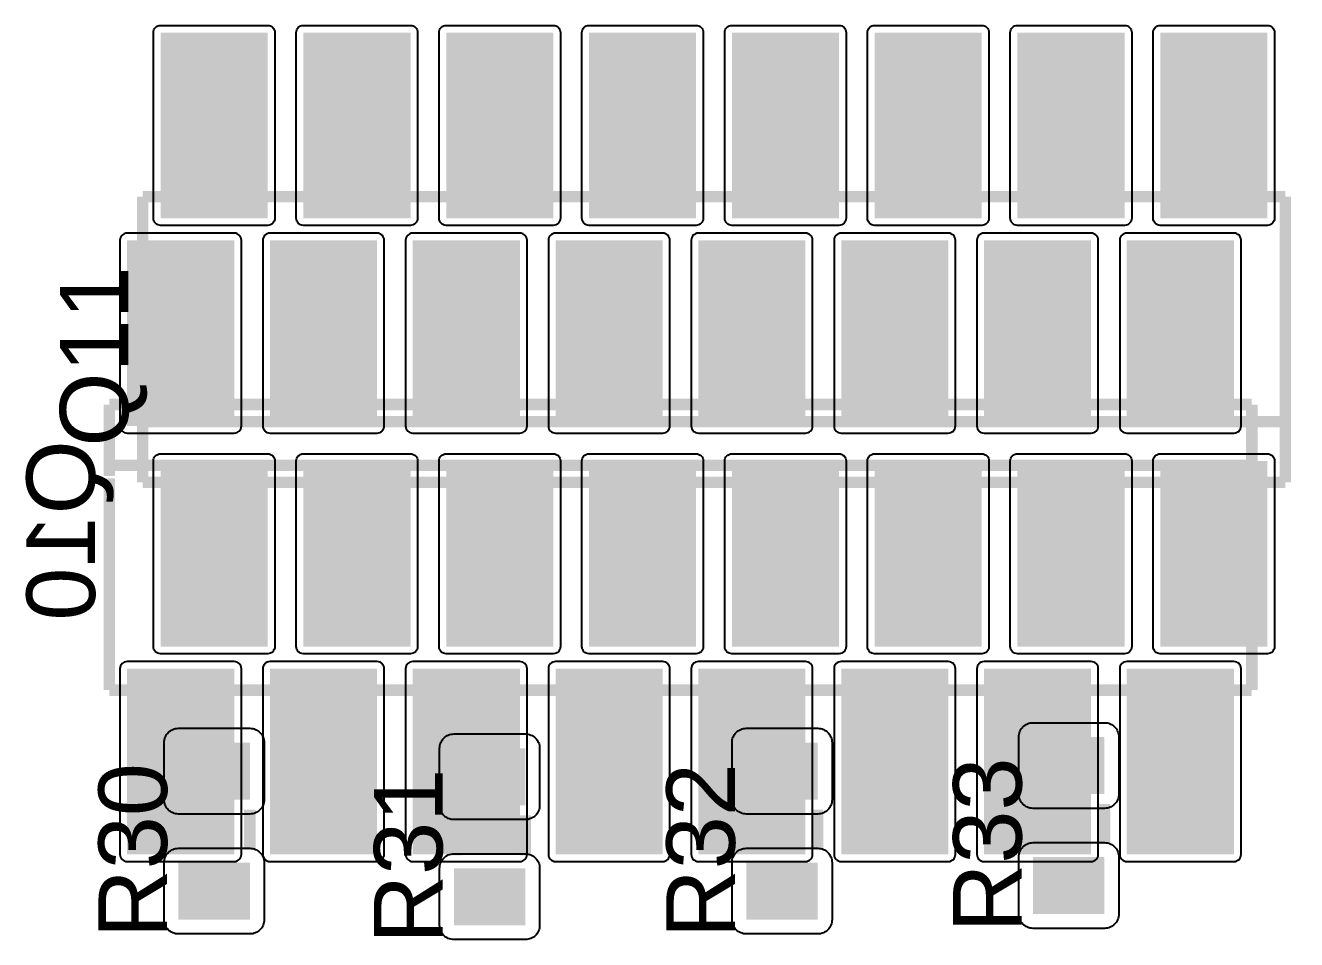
# Model space of a CAD drawing. Header units: inches. Extents: x -2.62 to 2.61, y -2.28 to 2.28.
# Drawn here: x -1.933 to -1.043, y 0.116 to 0.756 of the extents above; entities that cross this region are included whole.
import ezdxf

# ---------------------------------------------------------------- set-up
doc = ezdxf.new("R2010")
doc.units = ezdxf.units.IN
doc.layers.get('0').update_dxf_attribs({"linetype": 'CONTINUOUS'})

# ---------------------------------------------------------------- blocks, each defined once
blk = doc.blocks.new('RPAD')
blk.add_trace([(-0.5, -0.5), (-0.5, 0.5), (0.5, -0.5), (0.5, 0.5)])

msp = doc.modelspace()

# ---------------------------------------------------------------- linework, layer by layer
for points in [[(-1.83876, 0.755827), (-1.76376, 0.755827), (-1.762737, 0.755727), (-1.761792, 0.755441), (-1.760942, 0.754986), (-1.760205, 0.754381), (-1.7596, 0.753644), (-1.759146, 0.752794), (-1.758859, 0.751849), (-1.75876, 0.750827), (-1.75876, 0.620827), (-1.758859, 0.619804), (-1.759146, 0.618859), (-1.7596, 0.618009), (-1.760205, 0.617272), (-1.760942, 0.616667), (-1.761792, 0.616213), (-1.762737, 0.615926), (-1.76376, 0.615827), (-1.83876, 0.615827), (-1.839782, 0.615926), (-1.840728, 0.616213), (-1.841578, 0.616667), (-1.842315, 0.617272), (-1.842919, 0.618009), (-1.843374, 0.618859), (-1.84366, 0.619804), (-1.84376, 0.620827), (-1.84376, 0.750827), (-1.84366, 0.751849), (-1.843374, 0.752794), (-1.842919, 0.753644), (-1.842315, 0.754381), (-1.841578, 0.754986), (-1.840728, 0.755441), (-1.839782, 0.755727), (-1.83876, 0.755827)], [(-1.73876, 0.755827), (-1.66376, 0.755827), (-1.662737, 0.755727), (-1.661792, 0.755441), (-1.660942, 0.754986), (-1.660205, 0.754381), (-1.6596, 0.753644), (-1.659146, 0.752794), (-1.658859, 0.751849), (-1.65876, 0.750827), (-1.65876, 0.620827), (-1.658859, 0.619804), (-1.659146, 0.618859), (-1.6596, 0.618009), (-1.660205, 0.617272), (-1.660942, 0.616667), (-1.661792, 0.616213), (-1.662737, 0.615926), (-1.66376, 0.615827), (-1.73876, 0.615827), (-1.739782, 0.615926), (-1.740728, 0.616213), (-1.741578, 0.616667), (-1.742315, 0.617272), (-1.742919, 0.618009), (-1.743374, 0.618859), (-1.74366, 0.619804), (-1.74376, 0.620827), (-1.74376, 0.750827), (-1.74366, 0.751849), (-1.743374, 0.752794), (-1.742919, 0.753644), (-1.742315, 0.754381), (-1.741578, 0.754986), (-1.740728, 0.755441), (-1.739782, 0.755727), (-1.73876, 0.755827)], [(-1.63876, 0.755827), (-1.56376, 0.755827), (-1.562737, 0.755727), (-1.561792, 0.755441), (-1.560942, 0.754986), (-1.560205, 0.754381), (-1.5596, 0.753644), (-1.559146, 0.752794), (-1.558859, 0.751849), (-1.55876, 0.750827), (-1.55876, 0.620827), (-1.558859, 0.619804), (-1.559146, 0.618859), (-1.5596, 0.618009), (-1.560205, 0.617272), (-1.560942, 0.616667), (-1.561792, 0.616213), (-1.562737, 0.615926), (-1.56376, 0.615827), (-1.63876, 0.615827), (-1.639782, 0.615926), (-1.640728, 0.616213), (-1.641578, 0.616667), (-1.642315, 0.617272), (-1.642919, 0.618009), (-1.643374, 0.618859), (-1.64366, 0.619804), (-1.64376, 0.620827), (-1.64376, 0.750827), (-1.64366, 0.751849), (-1.643374, 0.752794), (-1.642919, 0.753644), (-1.642315, 0.754381), (-1.641578, 0.754986), (-1.640728, 0.755441), (-1.639782, 0.755727), (-1.63876, 0.755827)], [(-1.53876, 0.755827), (-1.46376, 0.755827), (-1.462737, 0.755727), (-1.461792, 0.755441), (-1.460942, 0.754986), (-1.460205, 0.754381), (-1.4596, 0.753644), (-1.459146, 0.752794), (-1.458859, 0.751849), (-1.45876, 0.750827), (-1.45876, 0.620827), (-1.458859, 0.619804), (-1.459146, 0.618859), (-1.4596, 0.618009), (-1.460205, 0.617272), (-1.460942, 0.616667), (-1.461792, 0.616213), (-1.462737, 0.615926), (-1.46376, 0.615827), (-1.53876, 0.615827), (-1.539782, 0.615926), (-1.540728, 0.616213), (-1.541578, 0.616667), (-1.542315, 0.617272), (-1.542919, 0.618009), (-1.543374, 0.618859), (-1.54366, 0.619804), (-1.54376, 0.620827), (-1.54376, 0.750827), (-1.54366, 0.751849), (-1.543374, 0.752794), (-1.542919, 0.753644), (-1.542315, 0.754381), (-1.541578, 0.754986), (-1.540728, 0.755441), (-1.539782, 0.755727), (-1.53876, 0.755827)], [(-1.43876, 0.755827), (-1.36376, 0.755827), (-1.362737, 0.755727), (-1.361792, 0.755441), (-1.360942, 0.754986), (-1.360205, 0.754381), (-1.3596, 0.753644), (-1.359146, 0.752794), (-1.358859, 0.751849), (-1.35876, 0.750827), (-1.35876, 0.620827), (-1.358859, 0.619804), (-1.359146, 0.618859), (-1.3596, 0.618009), (-1.360205, 0.617272), (-1.360942, 0.616667), (-1.361792, 0.616213), (-1.362737, 0.615926), (-1.36376, 0.615827), (-1.43876, 0.615827), (-1.439782, 0.615926), (-1.440728, 0.616213), (-1.441578, 0.616667), (-1.442315, 0.617272), (-1.442919, 0.618009), (-1.443374, 0.618859), (-1.44366, 0.619804), (-1.44376, 0.620827), (-1.44376, 0.750827), (-1.44366, 0.751849), (-1.443374, 0.752794), (-1.442919, 0.753644), (-1.442315, 0.754381), (-1.441578, 0.754986), (-1.440728, 0.755441), (-1.439782, 0.755727), (-1.43876, 0.755827)], [(-1.33876, 0.755827), (-1.26376, 0.755827), (-1.262737, 0.755727), (-1.261792, 0.755441), (-1.260942, 0.754986), (-1.260205, 0.754381), (-1.2596, 0.753644), (-1.259146, 0.752794), (-1.258859, 0.751849), (-1.25876, 0.750827), (-1.25876, 0.620827), (-1.258859, 0.619804), (-1.259146, 0.618859), (-1.2596, 0.618009), (-1.260205, 0.617272), (-1.260942, 0.616667), (-1.261792, 0.616213), (-1.262737, 0.615926), (-1.26376, 0.615827), (-1.33876, 0.615827), (-1.339782, 0.615926), (-1.340728, 0.616213), (-1.341578, 0.616667), (-1.342315, 0.617272), (-1.342919, 0.618009), (-1.343374, 0.618859), (-1.34366, 0.619804), (-1.34376, 0.620827), (-1.34376, 0.750827), (-1.34366, 0.751849), (-1.343374, 0.752794), (-1.342919, 0.753644), (-1.342315, 0.754381), (-1.341578, 0.754986), (-1.340728, 0.755441), (-1.339782, 0.755727), (-1.33876, 0.755827)], [(-1.23876, 0.755827), (-1.16376, 0.755827), (-1.162737, 0.755727), (-1.161792, 0.755441), (-1.160942, 0.754986), (-1.160205, 0.754381), (-1.1596, 0.753644), (-1.159146, 0.752794), (-1.158859, 0.751849), (-1.15876, 0.750827), (-1.15876, 0.620827), (-1.158859, 0.619804), (-1.159146, 0.618859), (-1.1596, 0.618009), (-1.160205, 0.617272), (-1.160942, 0.616667), (-1.161792, 0.616213), (-1.162737, 0.615926), (-1.16376, 0.615827), (-1.23876, 0.615827), (-1.239782, 0.615926), (-1.240728, 0.616213), (-1.241578, 0.616667), (-1.242315, 0.617272), (-1.242919, 0.618009), (-1.243374, 0.618859), (-1.24366, 0.619804), (-1.24376, 0.620827), (-1.24376, 0.750827), (-1.24366, 0.751849), (-1.243374, 0.752794), (-1.242919, 0.753644), (-1.242315, 0.754381), (-1.241578, 0.754986), (-1.240728, 0.755441), (-1.239782, 0.755727), (-1.23876, 0.755827)], [(-1.13876, 0.755827), (-1.06376, 0.755827), (-1.062737, 0.755727), (-1.061792, 0.755441), (-1.060942, 0.754986), (-1.060205, 0.754381), (-1.0596, 0.753644), (-1.059146, 0.752794), (-1.058859, 0.751849), (-1.05876, 0.750827), (-1.05876, 0.620827), (-1.058859, 0.619804), (-1.059146, 0.618859), (-1.0596, 0.618009), (-1.060205, 0.617272), (-1.060942, 0.616667), (-1.061792, 0.616213), (-1.062737, 0.615926), (-1.06376, 0.615827), (-1.13876, 0.615827), (-1.139782, 0.615926), (-1.140728, 0.616213), (-1.141578, 0.616667), (-1.142315, 0.617272), (-1.142919, 0.618009), (-1.143374, 0.618859), (-1.14366, 0.619804), (-1.14376, 0.620827), (-1.14376, 0.750827), (-1.14366, 0.751849), (-1.143374, 0.752794), (-1.142919, 0.753644), (-1.142315, 0.754381), (-1.141578, 0.754986), (-1.140728, 0.755441), (-1.139782, 0.755727), (-1.13876, 0.755827)], [(-1.862185, 0.470354), (-1.787185, 0.470354), (-1.786163, 0.470454), (-1.785217, 0.47074), (-1.784367, 0.471195), (-1.78363, 0.4718), (-1.783026, 0.472537), (-1.782571, 0.473387), (-1.782285, 0.474332), (-1.782185, 0.475354), (-1.782185, 0.605354), (-1.782285, 0.606377), (-1.782571, 0.607322), (-1.783026, 0.608172), (-1.78363, 0.608909), (-1.784367, 0.609514), (-1.785217, 0.609969), (-1.786163, 0.610255), (-1.787185, 0.610354), (-1.862185, 0.610354), (-1.863207, 0.610255), (-1.864153, 0.609969), (-1.865003, 0.609514), (-1.86574, 0.608909), (-1.866344, 0.608172), (-1.866799, 0.607322), (-1.867085, 0.606377), (-1.867185, 0.605354), (-1.867185, 0.475354), (-1.867085, 0.474332), (-1.866799, 0.473387), (-1.866344, 0.472537), (-1.86574, 0.4718), (-1.865003, 0.471195), (-1.864153, 0.47074), (-1.863207, 0.470454), (-1.862185, 0.470354)], [(-1.762185, 0.470354), (-1.687185, 0.470354), (-1.686163, 0.470454), (-1.685217, 0.47074), (-1.684367, 0.471195), (-1.68363, 0.4718), (-1.683026, 0.472537), (-1.682571, 0.473387), (-1.682285, 0.474332), (-1.682185, 0.475354), (-1.682185, 0.605354), (-1.682285, 0.606377), (-1.682571, 0.607322), (-1.683026, 0.608172), (-1.68363, 0.608909), (-1.684367, 0.609514), (-1.685217, 0.609969), (-1.686163, 0.610255), (-1.687185, 0.610354), (-1.762185, 0.610354), (-1.763207, 0.610255), (-1.764153, 0.609969), (-1.765003, 0.609514), (-1.76574, 0.608909), (-1.766344, 0.608172), (-1.766799, 0.607322), (-1.767085, 0.606377), (-1.767185, 0.605354), (-1.767185, 0.475354), (-1.767085, 0.474332), (-1.766799, 0.473387), (-1.766344, 0.472537), (-1.76574, 0.4718), (-1.765003, 0.471195), (-1.764153, 0.47074), (-1.763207, 0.470454), (-1.762185, 0.470354)], [(-1.662185, 0.470354), (-1.587185, 0.470354), (-1.586163, 0.470454), (-1.585217, 0.47074), (-1.584367, 0.471195), (-1.58363, 0.4718), (-1.583026, 0.472537), (-1.582571, 0.473387), (-1.582285, 0.474332), (-1.582185, 0.475354), (-1.582185, 0.605354), (-1.582285, 0.606377), (-1.582571, 0.607322), (-1.583026, 0.608172), (-1.58363, 0.608909), (-1.584367, 0.609514), (-1.585217, 0.609969), (-1.586163, 0.610255), (-1.587185, 0.610354), (-1.662185, 0.610354), (-1.663207, 0.610255), (-1.664153, 0.609969), (-1.665003, 0.609514), (-1.66574, 0.608909), (-1.666344, 0.608172), (-1.666799, 0.607322), (-1.667085, 0.606377), (-1.667185, 0.605354), (-1.667185, 0.475354), (-1.667085, 0.474332), (-1.666799, 0.473387), (-1.666344, 0.472537), (-1.66574, 0.4718), (-1.665003, 0.471195), (-1.664153, 0.47074), (-1.663207, 0.470454), (-1.662185, 0.470354)], [(-1.562185, 0.470354), (-1.487185, 0.470354), (-1.486163, 0.470454), (-1.485217, 0.47074), (-1.484367, 0.471195), (-1.48363, 0.4718), (-1.483026, 0.472537), (-1.482571, 0.473387), (-1.482285, 0.474332), (-1.482185, 0.475354), (-1.482185, 0.605354), (-1.482285, 0.606377), (-1.482571, 0.607322), (-1.483026, 0.608172), (-1.48363, 0.608909), (-1.484367, 0.609514), (-1.485217, 0.609969), (-1.486163, 0.610255), (-1.487185, 0.610354), (-1.562185, 0.610354), (-1.563207, 0.610255), (-1.564153, 0.609969), (-1.565003, 0.609514), (-1.56574, 0.608909), (-1.566344, 0.608172), (-1.566799, 0.607322), (-1.567085, 0.606377), (-1.567185, 0.605354), (-1.567185, 0.475354), (-1.567085, 0.474332), (-1.566799, 0.473387), (-1.566344, 0.472537), (-1.56574, 0.4718), (-1.565003, 0.471195), (-1.564153, 0.47074), (-1.563207, 0.470454), (-1.562185, 0.470354)], [(-1.462185, 0.470354), (-1.387185, 0.470354), (-1.386163, 0.470454), (-1.385217, 0.47074), (-1.384367, 0.471195), (-1.38363, 0.4718), (-1.383026, 0.472537), (-1.382571, 0.473387), (-1.382285, 0.474332), (-1.382185, 0.475354), (-1.382185, 0.605354), (-1.382285, 0.606377), (-1.382571, 0.607322), (-1.383026, 0.608172), (-1.38363, 0.608909), (-1.384367, 0.609514), (-1.385217, 0.609969), (-1.386163, 0.610255), (-1.387185, 0.610354), (-1.462185, 0.610354), (-1.463207, 0.610255), (-1.464153, 0.609969), (-1.465003, 0.609514), (-1.46574, 0.608909), (-1.466344, 0.608172), (-1.466799, 0.607322), (-1.467085, 0.606377), (-1.467185, 0.605354), (-1.467185, 0.475354), (-1.467085, 0.474332), (-1.466799, 0.473387), (-1.466344, 0.472537), (-1.46574, 0.4718), (-1.465003, 0.471195), (-1.464153, 0.47074), (-1.463207, 0.470454), (-1.462185, 0.470354)], [(-1.362185, 0.470354), (-1.287185, 0.470354), (-1.286163, 0.470454), (-1.285217, 0.47074), (-1.284367, 0.471195), (-1.28363, 0.4718), (-1.283026, 0.472537), (-1.282571, 0.473387), (-1.282285, 0.474332), (-1.282185, 0.475354), (-1.282185, 0.605354), (-1.282285, 0.606377), (-1.282571, 0.607322), (-1.283026, 0.608172), (-1.28363, 0.608909), (-1.284367, 0.609514), (-1.285217, 0.609969), (-1.286163, 0.610255), (-1.287185, 0.610354), (-1.362185, 0.610354), (-1.363207, 0.610255), (-1.364153, 0.609969), (-1.365003, 0.609514), (-1.36574, 0.608909), (-1.366344, 0.608172), (-1.366799, 0.607322), (-1.367085, 0.606377), (-1.367185, 0.605354), (-1.367185, 0.475354), (-1.367085, 0.474332), (-1.366799, 0.473387), (-1.366344, 0.472537), (-1.36574, 0.4718), (-1.365003, 0.471195), (-1.364153, 0.47074), (-1.363207, 0.470454), (-1.362185, 0.470354)], [(-1.262185, 0.470354), (-1.187185, 0.470354), (-1.186163, 0.470454), (-1.185217, 0.47074), (-1.184367, 0.471195), (-1.18363, 0.4718), (-1.183026, 0.472537), (-1.182571, 0.473387), (-1.182285, 0.474332), (-1.182185, 0.475354), (-1.182185, 0.605354), (-1.182285, 0.606377), (-1.182571, 0.607322), (-1.183026, 0.608172), (-1.18363, 0.608909), (-1.184367, 0.609514), (-1.185217, 0.609969), (-1.186163, 0.610255), (-1.187185, 0.610354), (-1.262185, 0.610354), (-1.263207, 0.610255), (-1.264153, 0.609969), (-1.265003, 0.609514), (-1.26574, 0.608909), (-1.266344, 0.608172), (-1.266799, 0.607322), (-1.267085, 0.606377), (-1.267185, 0.605354), (-1.267185, 0.475354), (-1.267085, 0.474332), (-1.266799, 0.473387), (-1.266344, 0.472537), (-1.26574, 0.4718), (-1.265003, 0.471195), (-1.264153, 0.47074), (-1.263207, 0.470454), (-1.262185, 0.470354)], [(-1.162185, 0.470354), (-1.087185, 0.470354), (-1.086163, 0.470454), (-1.085217, 0.47074), (-1.084367, 0.471195), (-1.08363, 0.4718), (-1.083026, 0.472537), (-1.082571, 0.473387), (-1.082285, 0.474332), (-1.082185, 0.475354), (-1.082185, 0.605354), (-1.082285, 0.606377), (-1.082571, 0.607322), (-1.083026, 0.608172), (-1.08363, 0.608909), (-1.084367, 0.609514), (-1.085217, 0.609969), (-1.086163, 0.610255), (-1.087185, 0.610354), (-1.162185, 0.610354), (-1.163207, 0.610255), (-1.164153, 0.609969), (-1.165003, 0.609514), (-1.16574, 0.608909), (-1.166344, 0.608172), (-1.166799, 0.607322), (-1.167085, 0.606377), (-1.167185, 0.605354), (-1.167185, 0.475354), (-1.167085, 0.474332), (-1.166799, 0.473387), (-1.166344, 0.472537), (-1.16574, 0.4718), (-1.165003, 0.471195), (-1.164153, 0.47074), (-1.163207, 0.470454), (-1.162185, 0.470354)], [(-1.83876, 0.455827), (-1.76376, 0.455827), (-1.762737, 0.455727), (-1.761792, 0.455441), (-1.760942, 0.454986), (-1.760205, 0.454381), (-1.7596, 0.453644), (-1.759146, 0.452794), (-1.758859, 0.451849), (-1.75876, 0.450827), (-1.75876, 0.320827), (-1.758859, 0.319804), (-1.759146, 0.318859), (-1.7596, 0.318009), (-1.760205, 0.317272), (-1.760942, 0.316667), (-1.761792, 0.316213), (-1.762737, 0.315926), (-1.76376, 0.315827), (-1.83876, 0.315827), (-1.839782, 0.315926), (-1.840728, 0.316213), (-1.841578, 0.316667), (-1.842315, 0.317272), (-1.842919, 0.318009), (-1.843374, 0.318859), (-1.84366, 0.319804), (-1.84376, 0.320827), (-1.84376, 0.450827), (-1.84366, 0.451849), (-1.843374, 0.452794), (-1.842919, 0.453644), (-1.842315, 0.454381), (-1.841578, 0.454986), (-1.840728, 0.455441), (-1.839782, 0.455727), (-1.83876, 0.455827)], [(-1.73876, 0.455827), (-1.66376, 0.455827), (-1.662737, 0.455727), (-1.661792, 0.455441), (-1.660942, 0.454986), (-1.660205, 0.454381), (-1.6596, 0.453644), (-1.659146, 0.452794), (-1.658859, 0.451849), (-1.65876, 0.450827), (-1.65876, 0.320827), (-1.658859, 0.319804), (-1.659146, 0.318859), (-1.6596, 0.318009), (-1.660205, 0.317272), (-1.660942, 0.316667), (-1.661792, 0.316213), (-1.662737, 0.315926), (-1.66376, 0.315827), (-1.73876, 0.315827), (-1.739782, 0.315926), (-1.740728, 0.316213), (-1.741578, 0.316667), (-1.742315, 0.317272), (-1.742919, 0.318009), (-1.743374, 0.318859), (-1.74366, 0.319804), (-1.74376, 0.320827), (-1.74376, 0.450827), (-1.74366, 0.451849), (-1.743374, 0.452794), (-1.742919, 0.453644), (-1.742315, 0.454381), (-1.741578, 0.454986), (-1.740728, 0.455441), (-1.739782, 0.455727), (-1.73876, 0.455827)], [(-1.63876, 0.455827), (-1.56376, 0.455827), (-1.562737, 0.455727), (-1.561792, 0.455441), (-1.560942, 0.454986), (-1.560205, 0.454381), (-1.5596, 0.453644), (-1.559146, 0.452794), (-1.558859, 0.451849), (-1.55876, 0.450827), (-1.55876, 0.320827), (-1.558859, 0.319804), (-1.559146, 0.318859), (-1.5596, 0.318009), (-1.560205, 0.317272), (-1.560942, 0.316667), (-1.561792, 0.316213), (-1.562737, 0.315926), (-1.56376, 0.315827), (-1.63876, 0.315827), (-1.639782, 0.315926), (-1.640728, 0.316213), (-1.641578, 0.316667), (-1.642315, 0.317272), (-1.642919, 0.318009), (-1.643374, 0.318859), (-1.64366, 0.319804), (-1.64376, 0.320827), (-1.64376, 0.450827), (-1.64366, 0.451849), (-1.643374, 0.452794), (-1.642919, 0.453644), (-1.642315, 0.454381), (-1.641578, 0.454986), (-1.640728, 0.455441), (-1.639782, 0.455727), (-1.63876, 0.455827)], [(-1.53876, 0.455827), (-1.46376, 0.455827), (-1.462737, 0.455727), (-1.461792, 0.455441), (-1.460942, 0.454986), (-1.460205, 0.454381), (-1.4596, 0.453644), (-1.459146, 0.452794), (-1.458859, 0.451849), (-1.45876, 0.450827), (-1.45876, 0.320827), (-1.458859, 0.319804), (-1.459146, 0.318859), (-1.4596, 0.318009), (-1.460205, 0.317272), (-1.460942, 0.316667), (-1.461792, 0.316213), (-1.462737, 0.315926), (-1.46376, 0.315827), (-1.53876, 0.315827), (-1.539782, 0.315926), (-1.540728, 0.316213), (-1.541578, 0.316667), (-1.542315, 0.317272), (-1.542919, 0.318009), (-1.543374, 0.318859), (-1.54366, 0.319804), (-1.54376, 0.320827), (-1.54376, 0.450827), (-1.54366, 0.451849), (-1.543374, 0.452794), (-1.542919, 0.453644), (-1.542315, 0.454381), (-1.541578, 0.454986), (-1.540728, 0.455441), (-1.539782, 0.455727), (-1.53876, 0.455827)], [(-1.43876, 0.455827), (-1.36376, 0.455827), (-1.362737, 0.455727), (-1.361792, 0.455441), (-1.360942, 0.454986), (-1.360205, 0.454381), (-1.3596, 0.453644), (-1.359146, 0.452794), (-1.358859, 0.451849), (-1.35876, 0.450827), (-1.35876, 0.320827), (-1.358859, 0.319804), (-1.359146, 0.318859), (-1.3596, 0.318009), (-1.360205, 0.317272), (-1.360942, 0.316667), (-1.361792, 0.316213), (-1.362737, 0.315926), (-1.36376, 0.315827), (-1.43876, 0.315827), (-1.439782, 0.315926), (-1.440728, 0.316213), (-1.441578, 0.316667), (-1.442315, 0.317272), (-1.442919, 0.318009), (-1.443374, 0.318859), (-1.44366, 0.319804), (-1.44376, 0.320827), (-1.44376, 0.450827), (-1.44366, 0.451849), (-1.443374, 0.452794), (-1.442919, 0.453644), (-1.442315, 0.454381), (-1.441578, 0.454986), (-1.440728, 0.455441), (-1.439782, 0.455727), (-1.43876, 0.455827)], [(-1.33876, 0.455827), (-1.26376, 0.455827), (-1.262737, 0.455727), (-1.261792, 0.455441), (-1.260942, 0.454986), (-1.260205, 0.454381), (-1.2596, 0.453644), (-1.259146, 0.452794), (-1.258859, 0.451849), (-1.25876, 0.450827), (-1.25876, 0.320827), (-1.258859, 0.319804), (-1.259146, 0.318859), (-1.2596, 0.318009), (-1.260205, 0.317272), (-1.260942, 0.316667), (-1.261792, 0.316213), (-1.262737, 0.315926), (-1.26376, 0.315827), (-1.33876, 0.315827), (-1.339782, 0.315926), (-1.340728, 0.316213), (-1.341578, 0.316667), (-1.342315, 0.317272), (-1.342919, 0.318009), (-1.343374, 0.318859), (-1.34366, 0.319804), (-1.34376, 0.320827), (-1.34376, 0.450827), (-1.34366, 0.451849), (-1.343374, 0.452794), (-1.342919, 0.453644), (-1.342315, 0.454381), (-1.341578, 0.454986), (-1.340728, 0.455441), (-1.339782, 0.455727), (-1.33876, 0.455827)], [(-1.23876, 0.455827), (-1.16376, 0.455827), (-1.162737, 0.455727), (-1.161792, 0.455441), (-1.160942, 0.454986), (-1.160205, 0.454381), (-1.1596, 0.453644), (-1.159146, 0.452794), (-1.158859, 0.451849), (-1.15876, 0.450827), (-1.15876, 0.320827), (-1.158859, 0.319804), (-1.159146, 0.318859), (-1.1596, 0.318009), (-1.160205, 0.317272), (-1.160942, 0.316667), (-1.161792, 0.316213), (-1.162737, 0.315926), (-1.16376, 0.315827), (-1.23876, 0.315827), (-1.239782, 0.315926), (-1.240728, 0.316213), (-1.241578, 0.316667), (-1.242315, 0.317272), (-1.242919, 0.318009), (-1.243374, 0.318859), (-1.24366, 0.319804), (-1.24376, 0.320827), (-1.24376, 0.450827), (-1.24366, 0.451849), (-1.243374, 0.452794), (-1.242919, 0.453644), (-1.242315, 0.454381), (-1.241578, 0.454986), (-1.240728, 0.455441), (-1.239782, 0.455727), (-1.23876, 0.455827)], [(-1.13876, 0.455827), (-1.06376, 0.455827), (-1.062737, 0.455727), (-1.061792, 0.455441), (-1.060942, 0.454986), (-1.060205, 0.454381), (-1.0596, 0.453644), (-1.059146, 0.452794), (-1.058859, 0.451849), (-1.05876, 0.450827), (-1.05876, 0.320827), (-1.058859, 0.319804), (-1.059146, 0.318859), (-1.0596, 0.318009), (-1.060205, 0.317272), (-1.060942, 0.316667), (-1.061792, 0.316213), (-1.062737, 0.315926), (-1.06376, 0.315827), (-1.13876, 0.315827), (-1.139782, 0.315926), (-1.140728, 0.316213), (-1.141578, 0.316667), (-1.142315, 0.317272), (-1.142919, 0.318009), (-1.143374, 0.318859), (-1.14366, 0.319804), (-1.14376, 0.320827), (-1.14376, 0.450827), (-1.14366, 0.451849), (-1.143374, 0.452794), (-1.142919, 0.453644), (-1.142315, 0.454381), (-1.141578, 0.454986), (-1.140728, 0.455441), (-1.139782, 0.455727), (-1.13876, 0.455827)], [(-1.862185, 0.170354), (-1.787185, 0.170354), (-1.786163, 0.170454), (-1.785217, 0.17074), (-1.784367, 0.171195), (-1.78363, 0.1718), (-1.783026, 0.172537), (-1.782571, 0.173387), (-1.782285, 0.174332), (-1.782185, 0.175354), (-1.782185, 0.305354), (-1.782285, 0.306377), (-1.782571, 0.307322), (-1.783026, 0.308172), (-1.78363, 0.308909), (-1.784367, 0.309514), (-1.785217, 0.309969), (-1.786163, 0.310255), (-1.787185, 0.310354), (-1.862185, 0.310354), (-1.863207, 0.310255), (-1.864153, 0.309969), (-1.865003, 0.309514), (-1.86574, 0.308909), (-1.866344, 0.308172), (-1.866799, 0.307322), (-1.867085, 0.306377), (-1.867185, 0.305354), (-1.867185, 0.175354), (-1.867085, 0.174332), (-1.866799, 0.173387), (-1.866344, 0.172537), (-1.86574, 0.1718), (-1.865003, 0.171195), (-1.864153, 0.17074), (-1.863207, 0.170454), (-1.862185, 0.170354)], [(-1.762185, 0.170354), (-1.687185, 0.170354), (-1.686163, 0.170454), (-1.685217, 0.17074), (-1.684367, 0.171195), (-1.68363, 0.1718), (-1.683026, 0.172537), (-1.682571, 0.173387), (-1.682285, 0.174332), (-1.682185, 0.175354), (-1.682185, 0.305354), (-1.682285, 0.306377), (-1.682571, 0.307322), (-1.683026, 0.308172), (-1.68363, 0.308909), (-1.684367, 0.309514), (-1.685217, 0.309969), (-1.686163, 0.310255), (-1.687185, 0.310354), (-1.762185, 0.310354), (-1.763207, 0.310255), (-1.764153, 0.309969), (-1.765003, 0.309514), (-1.76574, 0.308909), (-1.766344, 0.308172), (-1.766799, 0.307322), (-1.767085, 0.306377), (-1.767185, 0.305354), (-1.767185, 0.175354), (-1.767085, 0.174332), (-1.766799, 0.173387), (-1.766344, 0.172537), (-1.76574, 0.1718), (-1.765003, 0.171195), (-1.764153, 0.17074), (-1.763207, 0.170454), (-1.762185, 0.170354)], [(-1.662185, 0.170354), (-1.587185, 0.170354), (-1.586163, 0.170454), (-1.585217, 0.17074), (-1.584367, 0.171195), (-1.58363, 0.1718), (-1.583026, 0.172537), (-1.582571, 0.173387), (-1.582285, 0.174332), (-1.582185, 0.175354), (-1.582185, 0.305354), (-1.582285, 0.306377), (-1.582571, 0.307322), (-1.583026, 0.308172), (-1.58363, 0.308909), (-1.584367, 0.309514), (-1.585217, 0.309969), (-1.586163, 0.310255), (-1.587185, 0.310354), (-1.662185, 0.310354), (-1.663207, 0.310255), (-1.664153, 0.309969), (-1.665003, 0.309514), (-1.66574, 0.308909), (-1.666344, 0.308172), (-1.666799, 0.307322), (-1.667085, 0.306377), (-1.667185, 0.305354), (-1.667185, 0.175354), (-1.667085, 0.174332), (-1.666799, 0.173387), (-1.666344, 0.172537), (-1.66574, 0.1718), (-1.665003, 0.171195), (-1.664153, 0.17074), (-1.663207, 0.170454), (-1.662185, 0.170354)], [(-1.562185, 0.170354), (-1.487185, 0.170354), (-1.486163, 0.170454), (-1.485217, 0.17074), (-1.484367, 0.171195), (-1.48363, 0.1718), (-1.483026, 0.172537), (-1.482571, 0.173387), (-1.482285, 0.174332), (-1.482185, 0.175354), (-1.482185, 0.305354), (-1.482285, 0.306377), (-1.482571, 0.307322), (-1.483026, 0.308172), (-1.48363, 0.308909), (-1.484367, 0.309514), (-1.485217, 0.309969), (-1.486163, 0.310255), (-1.487185, 0.310354), (-1.562185, 0.310354), (-1.563207, 0.310255), (-1.564153, 0.309969), (-1.565003, 0.309514), (-1.56574, 0.308909), (-1.566344, 0.308172), (-1.566799, 0.307322), (-1.567085, 0.306377), (-1.567185, 0.305354), (-1.567185, 0.175354), (-1.567085, 0.174332), (-1.566799, 0.173387), (-1.566344, 0.172537), (-1.56574, 0.1718), (-1.565003, 0.171195), (-1.564153, 0.17074), (-1.563207, 0.170454), (-1.562185, 0.170354)], [(-1.462185, 0.170354), (-1.387185, 0.170354), (-1.386163, 0.170454), (-1.385217, 0.17074), (-1.384367, 0.171195), (-1.38363, 0.1718), (-1.383026, 0.172537), (-1.382571, 0.173387), (-1.382285, 0.174332), (-1.382185, 0.175354), (-1.382185, 0.305354), (-1.382285, 0.306377), (-1.382571, 0.307322), (-1.383026, 0.308172), (-1.38363, 0.308909), (-1.384367, 0.309514), (-1.385217, 0.309969), (-1.386163, 0.310255), (-1.387185, 0.310354), (-1.462185, 0.310354), (-1.463207, 0.310255), (-1.464153, 0.309969), (-1.465003, 0.309514), (-1.46574, 0.308909), (-1.466344, 0.308172), (-1.466799, 0.307322), (-1.467085, 0.306377), (-1.467185, 0.305354), (-1.467185, 0.175354), (-1.467085, 0.174332), (-1.466799, 0.173387), (-1.466344, 0.172537), (-1.46574, 0.1718), (-1.465003, 0.171195), (-1.464153, 0.17074), (-1.463207, 0.170454), (-1.462185, 0.170354)], [(-1.362185, 0.170354), (-1.287185, 0.170354), (-1.286163, 0.170454), (-1.285217, 0.17074), (-1.284367, 0.171195), (-1.28363, 0.1718), (-1.283026, 0.172537), (-1.282571, 0.173387), (-1.282285, 0.174332), (-1.282185, 0.175354), (-1.282185, 0.305354), (-1.282285, 0.306377), (-1.282571, 0.307322), (-1.283026, 0.308172), (-1.28363, 0.308909), (-1.284367, 0.309514), (-1.285217, 0.309969), (-1.286163, 0.310255), (-1.287185, 0.310354), (-1.362185, 0.310354), (-1.363207, 0.310255), (-1.364153, 0.309969), (-1.365003, 0.309514), (-1.36574, 0.308909), (-1.366344, 0.308172), (-1.366799, 0.307322), (-1.367085, 0.306377), (-1.367185, 0.305354), (-1.367185, 0.175354), (-1.367085, 0.174332), (-1.366799, 0.173387), (-1.366344, 0.172537), (-1.36574, 0.1718), (-1.365003, 0.171195), (-1.364153, 0.17074), (-1.363207, 0.170454), (-1.362185, 0.170354)], [(-1.262185, 0.170354), (-1.187185, 0.170354), (-1.186163, 0.170454), (-1.185217, 0.17074), (-1.184367, 0.171195), (-1.18363, 0.1718), (-1.183026, 0.172537), (-1.182571, 0.173387), (-1.182285, 0.174332), (-1.182185, 0.175354), (-1.182185, 0.305354), (-1.182285, 0.306377), (-1.182571, 0.307322), (-1.183026, 0.308172), (-1.18363, 0.308909), (-1.184367, 0.309514), (-1.185217, 0.309969), (-1.186163, 0.310255), (-1.187185, 0.310354), (-1.262185, 0.310354), (-1.263207, 0.310255), (-1.264153, 0.309969), (-1.265003, 0.309514), (-1.26574, 0.308909), (-1.266344, 0.308172), (-1.266799, 0.307322), (-1.267085, 0.306377), (-1.267185, 0.305354), (-1.267185, 0.175354), (-1.267085, 0.174332), (-1.266799, 0.173387), (-1.266344, 0.172537), (-1.26574, 0.1718), (-1.265003, 0.171195), (-1.264153, 0.17074), (-1.263207, 0.170454), (-1.262185, 0.170354)], [(-1.162185, 0.170354), (-1.087185, 0.170354), (-1.086163, 0.170454), (-1.085217, 0.17074), (-1.084367, 0.171195), (-1.08363, 0.1718), (-1.083026, 0.172537), (-1.082571, 0.173387), (-1.082285, 0.174332), (-1.082185, 0.175354), (-1.082185, 0.305354), (-1.082285, 0.306377), (-1.082571, 0.307322), (-1.083026, 0.308172), (-1.08363, 0.308909), (-1.084367, 0.309514), (-1.085217, 0.309969), (-1.086163, 0.310255), (-1.087185, 0.310354), (-1.162185, 0.310354), (-1.163207, 0.310255), (-1.164153, 0.309969), (-1.165003, 0.309514), (-1.16574, 0.308909), (-1.166344, 0.308172), (-1.166799, 0.307322), (-1.167085, 0.306377), (-1.167185, 0.305354), (-1.167185, 0.175354), (-1.167085, 0.174332), (-1.166799, 0.173387), (-1.166344, 0.172537), (-1.16574, 0.1718), (-1.165003, 0.171195), (-1.164153, 0.17074), (-1.163207, 0.170454), (-1.162185, 0.170354)], [(-1.237835, 0.217543), (-1.237835, 0.257543), (-1.237784, 0.258583), (-1.237636, 0.259588), (-1.237394, 0.260555), (-1.237063, 0.261479), (-1.236648, 0.262355), (-1.236154, 0.263179), (-1.235584, 0.263947), (-1.234944, 0.264653), (-1.234238, 0.265293), (-1.23347, 0.265862), (-1.232646, 0.266357), (-1.23177, 0.266772), (-1.230846, 0.267102), (-1.229879, 0.267344), (-1.228874, 0.267493), (-1.227835, 0.267543), (-1.177835, 0.267543), (-1.176795, 0.267493), (-1.17579, 0.267344), (-1.174823, 0.267102), (-1.173899, 0.266772), (-1.173023, 0.266357), (-1.172199, 0.265862), (-1.171431, 0.265293), (-1.170725, 0.264653), (-1.170085, 0.263947), (-1.169516, 0.263179), (-1.169021, 0.262355), (-1.168606, 0.261479), (-1.168276, 0.260555), (-1.168033, 0.259588), (-1.167885, 0.258583), (-1.167835, 0.257543), (-1.167835, 0.217543), (-1.167885, 0.216504), (-1.168033, 0.215499), (-1.168276, 0.214532), (-1.168606, 0.213608), (-1.169021, 0.212731), (-1.169516, 0.211907), (-1.170085, 0.21114), (-1.170725, 0.210434), (-1.171431, 0.209794), (-1.172199, 0.209224), (-1.173023, 0.20873), (-1.173899, 0.208315), (-1.174823, 0.207984), (-1.17579, 0.207742), (-1.176795, 0.207594), (-1.177835, 0.207543), (-1.227835, 0.207543), (-1.228874, 0.207594), (-1.229879, 0.207742), (-1.230846, 0.207984), (-1.23177, 0.208315), (-1.232646, 0.20873), (-1.23347, 0.209224), (-1.234238, 0.209794), (-1.234944, 0.210434), (-1.235584, 0.21114), (-1.236154, 0.211907), (-1.236648, 0.212731), (-1.237063, 0.213608), (-1.237394, 0.214532), (-1.237636, 0.215499), (-1.237784, 0.216504), (-1.237835, 0.217543)], [(-1.83626, 0.213606), (-1.83626, 0.253606), (-1.836209, 0.254646), (-1.836061, 0.255651), (-1.835819, 0.256618), (-1.835488, 0.257542), (-1.835074, 0.258418), (-1.834579, 0.259242), (-1.834009, 0.26001), (-1.833369, 0.260716), (-1.832663, 0.261356), (-1.831896, 0.261925), (-1.831072, 0.26242), (-1.830195, 0.262835), (-1.829271, 0.263165), (-1.828304, 0.263407), (-1.827299, 0.263556), (-1.82626, 0.263606), (-1.77626, 0.263606), (-1.77522, 0.263556), (-1.774215, 0.263407), (-1.773248, 0.263165), (-1.772324, 0.262835), (-1.771448, 0.26242), (-1.770624, 0.261925), (-1.769857, 0.261356), (-1.76915, 0.260716), (-1.76851, 0.26001), (-1.767941, 0.259242), (-1.767446, 0.258418), (-1.767031, 0.257542), (-1.766701, 0.256618), (-1.766459, 0.255651), (-1.76631, 0.254646), (-1.76626, 0.253606), (-1.76626, 0.213606), (-1.76631, 0.212567), (-1.766459, 0.211562), (-1.766701, 0.210595), (-1.767031, 0.209671), (-1.767446, 0.208794), (-1.767941, 0.20797), (-1.76851, 0.207203), (-1.76915, 0.206497), (-1.769857, 0.205857), (-1.770624, 0.205287), (-1.771448, 0.204793), (-1.772324, 0.204378), (-1.773248, 0.204047), (-1.774215, 0.203805), (-1.77522, 0.203657), (-1.77626, 0.203606), (-1.82626, 0.203606), (-1.827299, 0.203657), (-1.828304, 0.203805), (-1.829271, 0.204047), (-1.830195, 0.204378), (-1.831072, 0.204793), (-1.831896, 0.205287), (-1.832663, 0.205857), (-1.833369, 0.206497), (-1.834009, 0.207203), (-1.834579, 0.20797), (-1.835074, 0.208794), (-1.835488, 0.209671), (-1.835819, 0.210595), (-1.836061, 0.211562), (-1.836209, 0.212567), (-1.83626, 0.213606)], [(-1.643346, 0.209669), (-1.643346, 0.249669), (-1.643296, 0.250709), (-1.643148, 0.251714), (-1.642906, 0.252681), (-1.642575, 0.253605), (-1.64216, 0.254481), (-1.641665, 0.255305), (-1.641096, 0.256073), (-1.640456, 0.256779), (-1.63975, 0.257419), (-1.638982, 0.257988), (-1.638158, 0.258483), (-1.637282, 0.258898), (-1.636358, 0.259228), (-1.635391, 0.25947), (-1.634386, 0.259619), (-1.633346, 0.259669), (-1.583346, 0.259669), (-1.582307, 0.259619), (-1.581302, 0.25947), (-1.580335, 0.259228), (-1.579411, 0.258898), (-1.578535, 0.258483), (-1.577711, 0.257988), (-1.576943, 0.257419), (-1.576237, 0.256779), (-1.575597, 0.256073), (-1.575028, 0.255305), (-1.574533, 0.254481), (-1.574118, 0.253605), (-1.573787, 0.252681), (-1.573545, 0.251714), (-1.573397, 0.250709), (-1.573346, 0.249669), (-1.573346, 0.209669), (-1.573397, 0.20863), (-1.573545, 0.207625), (-1.573787, 0.206658), (-1.574118, 0.205734), (-1.574533, 0.204857), (-1.575028, 0.204033), (-1.575597, 0.203266), (-1.576237, 0.20256), (-1.576943, 0.20192), (-1.577711, 0.20135), (-1.578535, 0.200856), (-1.579411, 0.200441), (-1.580335, 0.20011), (-1.581302, 0.199868), (-1.582307, 0.19972), (-1.583346, 0.199669), (-1.633346, 0.199669), (-1.634386, 0.19972), (-1.635391, 0.199868), (-1.636358, 0.20011), (-1.637282, 0.200441), (-1.638158, 0.200856), (-1.638982, 0.20135), (-1.63975, 0.20192), (-1.640456, 0.20256), (-1.641096, 0.203266), (-1.641665, 0.204033), (-1.64216, 0.204857), (-1.642575, 0.205734), (-1.642906, 0.206658), (-1.643148, 0.207625), (-1.643296, 0.20863), (-1.643346, 0.209669)], [(-1.438622, 0.213606), (-1.438622, 0.253606), (-1.438572, 0.254646), (-1.438423, 0.255651), (-1.438181, 0.256618), (-1.43785, 0.257542), (-1.437436, 0.258418), (-1.436941, 0.259242), (-1.436372, 0.26001), (-1.435731, 0.260716), (-1.435025, 0.261356), (-1.434258, 0.261925), (-1.433434, 0.26242), (-1.432557, 0.262835), (-1.431633, 0.263165), (-1.430667, 0.263407), (-1.429661, 0.263556), (-1.428622, 0.263606), (-1.378622, 0.263606), (-1.377583, 0.263556), (-1.376578, 0.263407), (-1.375611, 0.263165), (-1.374687, 0.262835), (-1.37381, 0.26242), (-1.372986, 0.261925), (-1.372219, 0.261356), (-1.371513, 0.260716), (-1.370872, 0.26001), (-1.370303, 0.259242), (-1.369808, 0.258418), (-1.369394, 0.257542), (-1.369063, 0.256618), (-1.368821, 0.255651), (-1.368672, 0.254646), (-1.368622, 0.253606), (-1.368622, 0.213606), (-1.368672, 0.212567), (-1.368821, 0.211562), (-1.369063, 0.210595), (-1.369394, 0.209671), (-1.369808, 0.208794), (-1.370303, 0.20797), (-1.370872, 0.207203), (-1.371513, 0.206497), (-1.372219, 0.205857), (-1.372986, 0.205287), (-1.37381, 0.204793), (-1.374687, 0.204378), (-1.375611, 0.204047), (-1.376578, 0.203805), (-1.377583, 0.203657), (-1.378622, 0.203606), (-1.428622, 0.203606), (-1.429661, 0.203657), (-1.430667, 0.203805), (-1.431633, 0.204047), (-1.432557, 0.204378), (-1.433434, 0.204793), (-1.434258, 0.205287), (-1.435025, 0.205857), (-1.435731, 0.206497), (-1.436372, 0.207203), (-1.436941, 0.20797), (-1.437436, 0.208794), (-1.43785, 0.209671), (-1.438181, 0.210595), (-1.438423, 0.211562), (-1.438572, 0.212567), (-1.438622, 0.213606)], [(-1.83626, 0.129606), (-1.83626, 0.169606), (-1.836209, 0.170646), (-1.836061, 0.171651), (-1.835819, 0.172618), (-1.835488, 0.173542), (-1.835074, 0.174418), (-1.834579, 0.175242), (-1.834009, 0.17601), (-1.833369, 0.176716), (-1.832663, 0.177356), (-1.831896, 0.177925), (-1.831072, 0.17842), (-1.830195, 0.178835), (-1.829271, 0.179165), (-1.828304, 0.179407), (-1.827299, 0.179556), (-1.82626, 0.179606), (-1.77626, 0.179606), (-1.77522, 0.179556), (-1.774215, 0.179407), (-1.773248, 0.179165), (-1.772324, 0.178835), (-1.771448, 0.17842), (-1.770624, 0.177925), (-1.769857, 0.177356), (-1.76915, 0.176716), (-1.76851, 0.17601), (-1.767941, 0.175242), (-1.767446, 0.174418), (-1.767031, 0.173542), (-1.766701, 0.172618), (-1.766459, 0.171651), (-1.76631, 0.170646), (-1.76626, 0.169606), (-1.76626, 0.129606), (-1.76631, 0.128567), (-1.766459, 0.127562), (-1.766701, 0.126595), (-1.767031, 0.125671), (-1.767446, 0.124794), (-1.767941, 0.12397), (-1.76851, 0.123203), (-1.76915, 0.122497), (-1.769857, 0.121857), (-1.770624, 0.121287), (-1.771448, 0.120793), (-1.772324, 0.120378), (-1.773248, 0.120047), (-1.774215, 0.119805), (-1.77522, 0.119657), (-1.77626, 0.119606), (-1.82626, 0.119606), (-1.827299, 0.119657), (-1.828304, 0.119805), (-1.829271, 0.120047), (-1.830195, 0.120378), (-1.831072, 0.120793), (-1.831896, 0.121287), (-1.832663, 0.121857), (-1.833369, 0.122497), (-1.834009, 0.123203), (-1.834579, 0.12397), (-1.835074, 0.124794), (-1.835488, 0.125671), (-1.835819, 0.126595), (-1.836061, 0.127562), (-1.836209, 0.128567), (-1.83626, 0.129606)], [(-1.438622, 0.129606), (-1.438622, 0.169606), (-1.438572, 0.170646), (-1.438423, 0.171651), (-1.438181, 0.172618), (-1.43785, 0.173542), (-1.437436, 0.174418), (-1.436941, 0.175242), (-1.436372, 0.17601), (-1.435731, 0.176716), (-1.435025, 0.177356), (-1.434258, 0.177925), (-1.433434, 0.17842), (-1.432557, 0.178835), (-1.431633, 0.179165), (-1.430667, 0.179407), (-1.429661, 0.179556), (-1.428622, 0.179606), (-1.378622, 0.179606), (-1.377583, 0.179556), (-1.376578, 0.179407), (-1.375611, 0.179165), (-1.374687, 0.178835), (-1.37381, 0.17842), (-1.372986, 0.177925), (-1.372219, 0.177356), (-1.371513, 0.176716), (-1.370872, 0.17601), (-1.370303, 0.175242), (-1.369808, 0.174418), (-1.369394, 0.173542), (-1.369063, 0.172618), (-1.368821, 0.171651), (-1.368672, 0.170646), (-1.368622, 0.169606), (-1.368622, 0.129606), (-1.368672, 0.128567), (-1.368821, 0.127562), (-1.369063, 0.126595), (-1.369394, 0.125671), (-1.369808, 0.124794), (-1.370303, 0.12397), (-1.370872, 0.123203), (-1.371513, 0.122497), (-1.372219, 0.121857), (-1.372986, 0.121287), (-1.37381, 0.120793), (-1.374687, 0.120378), (-1.375611, 0.120047), (-1.376578, 0.119805), (-1.377583, 0.119657), (-1.378622, 0.119606), (-1.428622, 0.119606), (-1.429661, 0.119657), (-1.430667, 0.119805), (-1.431633, 0.120047), (-1.432557, 0.120378), (-1.433434, 0.120793), (-1.434258, 0.121287), (-1.435025, 0.121857), (-1.435731, 0.122497), (-1.436372, 0.123203), (-1.436941, 0.12397), (-1.437436, 0.124794), (-1.43785, 0.125671), (-1.438181, 0.126595), (-1.438423, 0.127562), (-1.438572, 0.128567), (-1.438622, 0.129606)], [(-1.237835, 0.133543), (-1.237835, 0.173543), (-1.237784, 0.174583), (-1.237636, 0.175588), (-1.237394, 0.176555), (-1.237063, 0.177479), (-1.236648, 0.178355), (-1.236154, 0.179179), (-1.235584, 0.179947), (-1.234944, 0.180653), (-1.234238, 0.181293), (-1.23347, 0.181862), (-1.232646, 0.182357), (-1.23177, 0.182772), (-1.230846, 0.183102), (-1.229879, 0.183344), (-1.228874, 0.183493), (-1.227835, 0.183543), (-1.177835, 0.183543), (-1.176795, 0.183493), (-1.17579, 0.183344), (-1.174823, 0.183102), (-1.173899, 0.182772), (-1.173023, 0.182357), (-1.172199, 0.181862), (-1.171431, 0.181293), (-1.170725, 0.180653), (-1.170085, 0.179947), (-1.169516, 0.179179), (-1.169021, 0.178355), (-1.168606, 0.177479), (-1.168276, 0.176555), (-1.168033, 0.175588), (-1.167885, 0.174583), (-1.167835, 0.173543), (-1.167835, 0.133543), (-1.167885, 0.132504), (-1.168033, 0.131499), (-1.168276, 0.130532), (-1.168606, 0.129608), (-1.169021, 0.128731), (-1.169516, 0.127907), (-1.170085, 0.12714), (-1.170725, 0.126434), (-1.171431, 0.125794), (-1.172199, 0.125224), (-1.173023, 0.12473), (-1.173899, 0.124315), (-1.174823, 0.123984), (-1.17579, 0.123742), (-1.176795, 0.123594), (-1.177835, 0.123543), (-1.227835, 0.123543), (-1.228874, 0.123594), (-1.229879, 0.123742), (-1.230846, 0.123984), (-1.23177, 0.124315), (-1.232646, 0.12473), (-1.23347, 0.125224), (-1.234238, 0.125794), (-1.234944, 0.126434), (-1.235584, 0.12714), (-1.236154, 0.127907), (-1.236648, 0.128731), (-1.237063, 0.129608), (-1.237394, 0.130532), (-1.237636, 0.131499), (-1.237784, 0.132504), (-1.237835, 0.133543)], [(-1.643346, 0.125669), (-1.643346, 0.165669), (-1.643296, 0.166709), (-1.643148, 0.167714), (-1.642906, 0.168681), (-1.642575, 0.169605), (-1.64216, 0.170481), (-1.641665, 0.171305), (-1.641096, 0.172073), (-1.640456, 0.172779), (-1.63975, 0.173419), (-1.638982, 0.173988), (-1.638158, 0.174483), (-1.637282, 0.174898), (-1.636358, 0.175228), (-1.635391, 0.17547), (-1.634386, 0.175619), (-1.633346, 0.175669), (-1.583346, 0.175669), (-1.582307, 0.175619), (-1.581302, 0.17547), (-1.580335, 0.175228), (-1.579411, 0.174898), (-1.578535, 0.174483), (-1.577711, 0.173988), (-1.576943, 0.173419), (-1.576237, 0.172779), (-1.575597, 0.172073), (-1.575028, 0.171305), (-1.574533, 0.170481), (-1.574118, 0.169605), (-1.573787, 0.168681), (-1.573545, 0.167714), (-1.573397, 0.166709), (-1.573346, 0.165669), (-1.573346, 0.125669), (-1.573397, 0.12463), (-1.573545, 0.123625), (-1.573787, 0.122658), (-1.574118, 0.121734), (-1.574533, 0.120857), (-1.575028, 0.120033), (-1.575597, 0.119266), (-1.576237, 0.11856), (-1.576943, 0.11792), (-1.577711, 0.11735), (-1.578535, 0.116856), (-1.579411, 0.116441), (-1.580335, 0.11611), (-1.581302, 0.115868), (-1.582307, 0.11572), (-1.583346, 0.115669), (-1.633346, 0.115669), (-1.634386, 0.11572), (-1.635391, 0.115868), (-1.636358, 0.11611), (-1.637282, 0.116441), (-1.638158, 0.116856), (-1.638982, 0.11735), (-1.63975, 0.11792), (-1.640456, 0.11856), (-1.641096, 0.119266), (-1.641665, 0.120033), (-1.64216, 0.120857), (-1.642575, 0.121734), (-1.642906, 0.122658), (-1.643148, 0.123625), (-1.643296, 0.12463), (-1.643346, 0.125669)]]:
    msp.add_lwpolyline(points, close=True)
at = {"const_width": 0.008}
for points in [[(-1.85126, 0.487402), (-1.85126, 0.635827)], [(-1.05126, 0.635827), (-1.85126, 0.635827)], [(-1.85126, 0.487402), (-1.85126, 0.635827)], [(-1.05126, 0.635827), (-1.85126, 0.635827)], [(-1.85126, 0.487402), (-1.85126, 0.635827)], [(-1.05126, 0.635827), (-1.85126, 0.635827)], [(-1.05126, 0.435827), (-1.05126, 0.635827)], [(-1.05126, 0.435827), (-1.05126, 0.635827)], [(-1.05126, 0.435827), (-1.05126, 0.635827)], [(-1.874685, 0.490354), (-1.874685, 0.440354)], [(-1.874685, 0.490354), (-1.074685, 0.490354)], [(-1.874685, 0.490354), (-1.874685, 0.440354)], [(-1.874685, 0.490354), (-1.074685, 0.490354)], [(-1.874685, 0.490354), (-1.874685, 0.440354)], [(-1.874685, 0.490354), (-1.074685, 0.490354)], [(-1.85126, 0.435827), (-1.85126, 0.485827)], [(-1.85126, 0.435827), (-1.85126, 0.485827)], [(-1.85126, 0.435827), (-1.85126, 0.485827)], [(-1.074685, 0.490354), (-1.074685, 0.290354)], [(-1.074685, 0.490354), (-1.074685, 0.290354)], [(-1.074685, 0.490354), (-1.074685, 0.290354)], [(-1.047323, 0.478346), (-1.847323, 0.478346)], [(-1.047323, 0.478346), (-1.847323, 0.478346)], [(-1.047323, 0.478346), (-1.847323, 0.478346)], [(-1.070748, 0.447835), (-1.870748, 0.447835)], [(-1.070748, 0.447835), (-1.870748, 0.447835)], [(-1.070748, 0.447835), (-1.870748, 0.447835)], [(-1.874685, 0.43878), (-1.874685, 0.290354)], [(-1.874685, 0.43878), (-1.874685, 0.290354)], [(-1.874685, 0.43878), (-1.874685, 0.290354)], [(-1.85126, 0.435827), (-1.05126, 0.435827)], [(-1.85126, 0.435827), (-1.05126, 0.435827)], [(-1.85126, 0.435827), (-1.05126, 0.435827)], [(-1.074685, 0.290354), (-1.874685, 0.290354)], [(-1.074685, 0.290354), (-1.874685, 0.290354)], [(-1.074685, 0.290354), (-1.874685, 0.290354)], [(-1.177835, 0.182543), (-1.177835, 0.210543)], [(-1.177835, 0.182543), (-1.177835, 0.210543)], [(-1.177835, 0.182543), (-1.177835, 0.210543)], [(-1.82426, 0.178606), (-1.82426, 0.205606)], [(-1.82426, 0.178606), (-1.82426, 0.205606)], [(-1.82426, 0.178606), (-1.82426, 0.205606)], [(-1.77626, 0.178606), (-1.77626, 0.206606)], [(-1.77626, 0.178606), (-1.77626, 0.206606)], [(-1.77626, 0.178606), (-1.77626, 0.206606)], [(-1.631346, 0.174669), (-1.631346, 0.201669)], [(-1.631346, 0.174669), (-1.631346, 0.201669)], [(-1.631346, 0.174669), (-1.631346, 0.201669)], [(-1.583346, 0.174669), (-1.583346, 0.202669)], [(-1.583346, 0.174669), (-1.583346, 0.202669)], [(-1.583346, 0.174669), (-1.583346, 0.202669)], [(-1.426622, 0.178606), (-1.426622, 0.205606)], [(-1.426622, 0.178606), (-1.426622, 0.205606)], [(-1.426622, 0.178606), (-1.426622, 0.205606)], [(-1.378622, 0.178606), (-1.378622, 0.206606)], [(-1.378622, 0.178606), (-1.378622, 0.206606)], [(-1.378622, 0.178606), (-1.378622, 0.206606)], [(-1.225835, 0.182543), (-1.225835, 0.209543)], [(-1.225835, 0.182543), (-1.225835, 0.209543)], [(-1.225835, 0.182543), (-1.225835, 0.209543)]]:
    msp.add_lwpolyline(points, dxfattribs=at)

# ---------------------------------------------------------------- block references
at = {"xscale": 0.075, "yscale": 0.13}
for p in [(-1.80126, 0.685827), (-1.70126, 0.685827), (-1.60126, 0.685827), (-1.50126, 0.685827), (-1.40126, 0.685827), (-1.30126, 0.685827), (-1.20126, 0.685827), (-1.10126, 0.685827), (-1.80126, 0.385827), (-1.70126, 0.385827), (-1.60126, 0.385827), (-1.50126, 0.385827), (-1.40126, 0.385827), (-1.30126, 0.385827), (-1.20126, 0.385827), (-1.10126, 0.385827)]:
    msp.add_blockref('RPAD', p, dxfattribs=at)
for p, xscale, yscale, rotation in [((-1.824685, 0.540354), 0.075, 0.13, 180), ((-1.724685, 0.540354), 0.075, 0.13, 180), ((-1.624685, 0.540354), 0.075, 0.13, 180), ((-1.524685, 0.540354), 0.075, 0.13, 180), ((-1.424685, 0.540354), 0.075, 0.13, 180), ((-1.324685, 0.540354), 0.075, 0.13, 180), ((-1.224685, 0.540354), 0.075, 0.13, 180), ((-1.124685, 0.540354), 0.075, 0.13, 180), ((-1.824685, 0.240354), 0.075, 0.13, 180), ((-1.724685, 0.240354), 0.075, 0.13, 180), ((-1.624685, 0.240354), 0.075, 0.13, 180), ((-1.524685, 0.240354), 0.075, 0.13, 180), ((-1.424685, 0.240354), 0.075, 0.13, 180), ((-1.324685, 0.240354), 0.075, 0.13, 180), ((-1.224685, 0.240354), 0.075, 0.13, 180), ((-1.124685, 0.240354), 0.075, 0.13, 180), ((-1.80126, 0.233606), 0.04, 0.05, 90), ((-1.608346, 0.229669), 0.04, 0.05, 90), ((-1.403622, 0.233606), 0.04, 0.05, 90), ((-1.202835, 0.237543), 0.04, 0.05, 90), ((-1.80126, 0.149606), 0.04, 0.05, 90), ((-1.403622, 0.149606), 0.04, 0.05, 90), ((-1.202835, 0.153543), 0.04, 0.05, 90), ((-1.608346, 0.145669), 0.04, 0.05, 90)]:
    msp.add_blockref('RPAD', p, dxfattribs=dict(xscale=xscale, yscale=yscale, rotation=rotation))

# ---------------------------------------------------------------- texts
at = {"width": 1.041667}
for s, p in [('Q11', (-1.86126, 0.460827)), ('Q11', (-1.86126, 0.460827)), ('Q11', (-1.86126, 0.460827)), ('R30', (-1.83426, 0.116606)), ('R30', (-1.83426, 0.116606)), ('R30', (-1.83426, 0.116606)), ('R31', (-1.641346, 0.112669)), ('R31', (-1.641346, 0.112669)), ('R31', (-1.641346, 0.112669)), ('R32', (-1.436622, 0.116606)), ('R32', (-1.436622, 0.116606)), ('R32', (-1.436622, 0.116606)), ('R33', (-1.235835, 0.120543)), ('R33', (-1.235835, 0.120543)), ('R33', (-1.235835, 0.120543))]:
    msp.add_text(s, height=0.048, rotation=90, dxfattribs=at).set_placement(p)
at = {"text_generation_flag": 2, "width": 1.041667}
msp.add_text('Q10', height=0.048, rotation=90, dxfattribs=at).set_placement((-1.884685, 0.465354))
msp.add_text('Q10', height=0.048, rotation=90, dxfattribs=at).set_placement((-1.884685, 0.465354))
msp.add_text('Q10', height=0.048, rotation=90, dxfattribs=at).set_placement((-1.884685, 0.465354))

doc.saveas('drawing.dxf')
